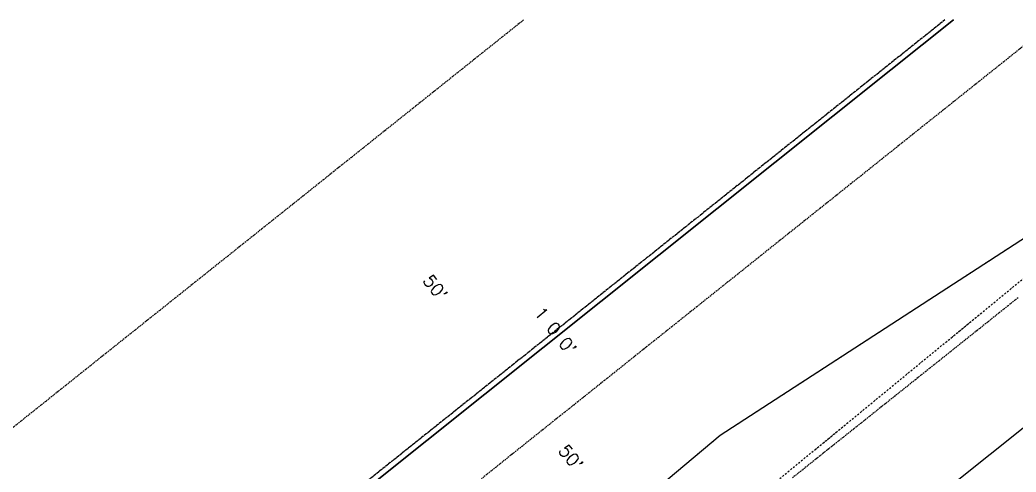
# Model space of a CAD drawing. Header units: inches. Extents: x -5728 to 15181, y 9834 to 15140.
# Drawn here: x 10855 to 13130, y 14082 to 15115 of the extents above; entities that cross this region are included whole.
import ezdxf

# ---------------------------------------------------------------- set-up
doc = ezdxf.new("R2010")
doc.units = ezdxf.units.IN
doc.header["$MEASUREMENT"] = 0
for name, pattern in [('IMPORT-CL', [8.4, 6, -0.6, 1.2, -0.6]), ('IMPORT-DASHED2 _3_', [4.5, 3, -1.5]), ('IMPORT-HIDDEN2 _3_', [2.25, 1.5, -0.75]), ('IMPORT-SAN', [7.8, 4.2, -1.8, 0, -1.8])]:
    doc.linetypes.add(name, pattern=pattern)
for name, color, linetype, lineweight in [('1810 S Park Street_dwg', 147, 'Continuous', 9), ('V-ANNO-TEXT1', 147, 'Continuous', 9), ('V-PROP-ADJN', 147, 'IMPORT-DASHED2 _3_', 9), ('V-PROP-CNTR-E', 147, 'IMPORT-CL', 9), ('V-PROP-PRCL', 147, 'Continuous', 9), ('V-RAIL-CNTR-E', 147, 'Continuous', 9), ('V-ROAD-GRVL-E', 147, 'IMPORT-HIDDEN2 _3_', 9), ('V-RWAY-LINE-E', 147, 'IMPORT-DASHED2 _3_', 9), ('V-SSWR-PIPE-E', 147, 'IMPORT-SAN', 9), ('V-SURV-FIGR-E', 147, 'Continuous', 9)]:
    doc.layers.add(name, color=color, linetype=linetype, lineweight=lineweight)
doc.styles.add('Simplex_2', font='simplex_.ttf', dxfattribs={"height": 28.8})

# ---------------------------------------------------------------- blocks, each defined once
blk = doc.blocks.new('1810 S Park Street_dwg-1419150-SITE PLAN')
at = {"layer": 'V-PROP-ADJN', "color": 143, "lineweight": 25}
for p, q in [((9821103.4, 5674225.6), (9820898.1, 5674064.5)), ((9820898.1, 5674064.5), (9820867.9, 5674040.8)), ((9820867.9, 5674040.8), (9820844.2, 5674022.1)), ((9820844.2, 5674022.1), (9820796.7, 5673984.9)), ((9820773.4, 5673966.6), (9820726.3, 5673929.6)), ((9820796.7, 5673984.9), (9820773.4, 5673966.6)), ((9820726.3, 5673929.6), (9820702.5, 5673911)), ((9820702.5, 5673911), (9820655, 5673873.7)), ((9820631.7, 5673855.4), (9820584.7, 5673818.5)), ((9820655, 5673873.7), (9820631.7, 5673855.4)), ((9820584.7, 5673818.5), (9820560.9, 5673799.9)), ((9820560.9, 5673799.9), (9820513.4, 5673762.6)), ((9820513.4, 5673762.6), (9820490.1, 5673744.3)), ((9820490.1, 5673744.3), (9820443.1, 5673707.4)), ((9820443.1, 5673707.4), (9820419.3, 5673688.7)), ((9820419.3, 5673688.7), (9820371.8, 5673651.4)), ((9820371.8, 5673651.4), (9820348.5, 5673633.1)), ((9820348.5, 5673633.1), (9820301.4, 5673596.2)), ((9820301.4, 5673596.2), (9820277.7, 5673577.6)), ((9820277.7, 5673577.6), (9820230.6, 5673540.6)), ((9820230.6, 5673540.6), (9820206.9, 5673522)), ((9820206.9, 5673522), (9820159.8, 5673485.1)), ((9820136.1, 5673466.4), (9820089, 5673429.5)), ((9820159.8, 5673485.1), (9820136.1, 5673466.4)), ((9820089, 5673429.5), (9820065.3, 5673410.9)), ((9820065.3, 5673410.9), (9820018.2, 5673373.9)), ((9819994.5, 5673355.3), (9819947.4, 5673318.4)), ((9820018.2, 5673373.9), (9819994.5, 5673355.3)), ((9819947.4, 5673318.4), (9819924.1, 5673300.1)), ((9819924.1, 5673300.1), (9819876.6, 5673262.8)), ((9819876.6, 5673262.8), (9819852.9, 5673244.2)), ((9819852.9, 5673244.2), (9819816.1, 5673215.3)), ((9819816.1, 5673215.3), (9819782.5, 5673188.9))]:
    blk.add_line(p, q, dxfattribs=at)
at = {"layer": 'V-PROP-CNTR-E', "color": 143, "lineweight": 25}
for p, q in [((9820849.4, 5674227.7), (9820673.2, 5674089.4)), ((9820673.2, 5674089.4), (9820659.3, 5674078.5)), ((9820649.9, 5674071.1), (9820555.4, 5673996.9)), ((9820659.3, 5674078.5), (9820649.9, 5674071.1)), ((9820546.4, 5673989.9), (9820527.1, 5673974.8)), ((9820555.4, 5673996.9), (9820546.4, 5673989.9)), ((9820517.7, 5673967.4), (9820423.1, 5673893.2)), ((9820527.1, 5673974.8), (9820517.7, 5673967.4)), ((9820413.7, 5673885.8), (9820395.4, 5673871.4)), ((9820423.1, 5673893.2), (9820413.7, 5673885.8)), ((9820385.5, 5673863.6), (9820291.4, 5673789.8)), ((9820395.4, 5673871.4), (9820385.5, 5673863.6)), ((9820291.4, 5673789.8), (9820282, 5673782.4)), ((9820263.1, 5673767.6), (9820253.7, 5673760.2)), ((9820282, 5673782.4), (9820263.1, 5673767.6)), ((9820253.7, 5673760.2), (9820159.2, 5673686)), ((9820149.8, 5673678.7), (9820130.5, 5673663.5)), ((9820159.2, 5673686), (9820149.8, 5673678.7)), ((9820121.1, 5673656.2), (9820026.5, 5673581.9)), ((9820130.5, 5673663.5), (9820121.1, 5673656.2)), ((9820026.5, 5673581.9), (9820017.5, 5673574.9)), ((9819998.7, 5673560.1), (9819988.9, 5673552.4)), ((9820017.5, 5673574.9), (9819998.7, 5673560.1)), ((9819988.9, 5673552.4), (9819894.7, 5673478.6)), ((9819885.3, 5673471.2), (9819866.5, 5673456.4)), ((9819894.7, 5673478.6), (9819885.3, 5673471.2)), ((9819857.1, 5673449), (9819762.5, 5673374.8)), ((9819866.5, 5673456.4), (9819857.1, 5673449)), ((9819762.5, 5673374.8), (9819753.1, 5673367.4)), ((9819734.3, 5673352.7), (9819724.9, 5673345.3)), ((9819753.1, 5673367.4), (9819734.3, 5673352.7)), ((9819724.9, 5673345.3), (9819657.3, 5673292.2)), ((9819657.3, 5673292.2), (9819620.9, 5673263.7)), ((9819620.9, 5673263.7), (9819614.4, 5673258.5)), ((9819614.4, 5673258.5), (9817247.7, 5671401.5))]:
    blk.add_line(p, q, dxfattribs=at)
at = {"layer": 'V-PROP-PRCL', "color": 8, "lineweight": 25, "flags": 128}
blk.add_lwpolyline([(9821536.6, 5673452), (9821342.9, 5673547.2), (9820227.7, 5672672.1)], dxfattribs=at)
at = {"layer": 'V-RAIL-CNTR-E', "color": 143, "lineweight": 25, "flags": 128}
blk.add_lwpolyline([(9817247.6, 5671384.3), (9818591.5, 5672439.6), (9820725.4, 5674115), (9820869.4, 5674227.5)], dxfattribs=at)
at = {"layer": 'V-ROAD-GRVL-E', "color": 253, "lineweight": 25}
for p, q in [((9821200, 5673838.5), (9820328.8, 5673283.5)), ((9820328.8, 5673283.5), (9819794.7, 5672843.7))]:
    blk.add_line(p, q, dxfattribs=at)
at = {"layer": 'V-RWAY-LINE-E', "color": 143, "lineweight": 25}
for p, q in [((9819887.5, 5674235.5), (9819710.6, 5674096.7)), ((9819710.6, 5674096.7), (9819663.5, 5674059.8)), ((9819663.5, 5674059.8), (9819639.8, 5674041.1)), ((9819639.8, 5674041.1), (9819592.7, 5674004.2)), ((9819592.7, 5674004.2), (9819568.9, 5673985.6)), ((9819568.9, 5673985.6), (9819521.9, 5673948.7)), ((9819521.9, 5673948.7), (9819498.6, 5673930.4)), ((9819498.6, 5673930.4), (9819451.1, 5673893.1)), ((9819451.1, 5673893.1), (9819427.3, 5673874.4)), ((9819427.3, 5673874.4), (9819380.3, 5673837.5)), ((9819380.3, 5673837.5), (9819357, 5673819.2)), ((9819357, 5673819.2), (9819309.4, 5673782)), ((9819285.7, 5673763.3), (9819266.7, 5673748.4)), ((9819309.4, 5673782), (9819285.7, 5673763.3)), ((9819266.7, 5673748.4), (9819208.1, 5673702.4)), ((9819208.1, 5673702.4), (9819167.8, 5673670.8)), ((9819167.8, 5673670.8), (9817254, 5672169.1))]:
    blk.add_line(p, q, dxfattribs=at)
at = {"layer": 'V-RWAY-LINE-E', "color": 8, "lineweight": 25}
for p, q in [((9821011.6, 5673592.2), (9820988.3, 5673574)), ((9820988.3, 5673574), (9820940.8, 5673536.7)), ((9820940.8, 5673536.7), (9820917, 5673518)), ((9820917, 5673518), (9820869.9, 5673481.1)), ((9820869.9, 5673481.1), (9820846.6, 5673462.8)), ((9820846.6, 5673462.8), (9820799.1, 5673425.5)), ((9820799.1, 5673425.5), (9820775.4, 5673406.9)), ((9820775.4, 5673406.9), (9820728.3, 5673370)), ((9820705, 5673351.7), (9820657.5, 5673314.4)), ((9820728.3, 5673370), (9820705, 5673351.7)), ((9820657.5, 5673314.4), (9820633.8, 5673295.8)), ((9820633.8, 5673295.8), (9820586.7, 5673258.9)), ((9820563.4, 5673240.6), (9820516.3, 5673203.6)), ((9820586.7, 5673258.9), (9820563.4, 5673240.6)), ((9820516.3, 5673203.6), (9820492.1, 5673184.6))]:
    blk.add_line(p, q, dxfattribs=at)
at = {"layer": 'V-SSWR-PIPE-E', "color": 8, "lineweight": 25}
blk.add_line((9819683.5, 5672553.3), (9821317.4, 5673873.1), dxfattribs=at)
at = {"layer": 'V-SURV-FIGR-E', "color": 253, "lineweight": 25}
for p, q in [((9821200, 5673838.5), (9820328.8, 5673283.5)), ((9820328.8, 5673283.5), (9819794.7, 5672843.7))]:
    blk.add_line(p, q, dxfattribs=at)
at = {"layer": 'V-SURV-FIGR-E', "color": 143, "lineweight": 25, "flags": 128}
for points in [[(9820869.4, 5674227.5), (9820725.4, 5674115), (9818591.5, 5672439.6), (9817247.6, 5671384.3)], [(9817247.6, 5671384.3), (9818591.5, 5672439.6), (9820725.4, 5674115), (9820869.4, 5674227.5)], [(9820869.4, 5674227.5), (9820725.4, 5674115), (9818591.5, 5672439.6), (9817247.6, 5671384.3)], [(9817247.6, 5671384.3), (9818591.5, 5672439.6), (9820725.4, 5674115), (9820869.4, 5674227.5)], [(9820869.4, 5674227.5), (9820725.4, 5674115), (9818591.5, 5672439.6), (9817247.6, 5671384.3)], [(9817247.6, 5671384.3), (9818591.5, 5672439.6), (9820725.4, 5674115), (9820869.4, 5674227.5)], [(9820869.4, 5674227.5), (9820725.4, 5674115), (9818591.5, 5672439.6), (9817247.6, 5671384.3)], [(9817247.6, 5671384.3), (9818591.5, 5672439.6), (9820725.4, 5674115), (9820869.4, 5674227.5)], [(9820869.4, 5674227.5), (9820725.4, 5674115), (9818591.5, 5672439.6), (9817247.6, 5671384.3)], [(9817247.6, 5671384.3), (9818591.5, 5672439.6), (9820725.4, 5674115), (9820869.4, 5674227.5)], [(9820869.4, 5674227.5), (9820725.4, 5674115), (9818591.5, 5672439.6), (9817247.6, 5671384.3)], [(9817247.6, 5671384.3), (9818591.5, 5672439.6), (9820725.4, 5674115), (9820869.4, 5674227.5)], [(9820869.4, 5674227.5), (9820725.4, 5674115), (9818591.5, 5672439.6), (9817247.6, 5671384.3)], [(9817247.6, 5671384.3), (9818591.5, 5672439.6), (9820725.4, 5674115), (9820869.4, 5674227.5)], [(9820869.4, 5674227.5), (9820725.4, 5674115), (9818591.5, 5672439.6), (9817247.6, 5671384.3)], [(9817247.6, 5671384.3), (9818591.5, 5672439.6), (9820725.4, 5674115), (9820869.4, 5674227.5)], [(9820869.4, 5674227.5), (9820725.4, 5674115), (9818591.5, 5672439.6), (9817247.6, 5671384.3)], [(9817247.6, 5671384.3), (9818591.5, 5672439.6), (9820725.4, 5674115), (9820869.4, 5674227.5)]]:
    blk.add_lwpolyline(points, dxfattribs=at)
at = {"layer": 'V-ANNO-TEXT1', "color": 7, "lineweight": 25, "char_height": 28.8, "attachment_point": 2, "rotation": 308.1205, "line_spacing_factor": 1.125731, "style": 'Simplex_2'}
for s, insert, width in [("50'                      50'", (9819845.5, 5673439.9), 829.634), ("1 0 0'", (9819965.8, 5673534.3), 165.58)]:
    blk.add_mtext(s, dxfattribs=dict(at, insert=insert, width=width))

msp = doc.modelspace()

# ---------------------------------------------------------------- block references
at = {"layer": '1810 S Park Street_dwg', "color": 165, "lineweight": 25, "rotation": 0.4679201117280023}
msp.add_blockref('1810 S Park Street_dwg-1419150-SITE PLAN', (-9761215.3, -5739127.4), dxfattribs=at)

doc.saveas('drawing.dxf')
